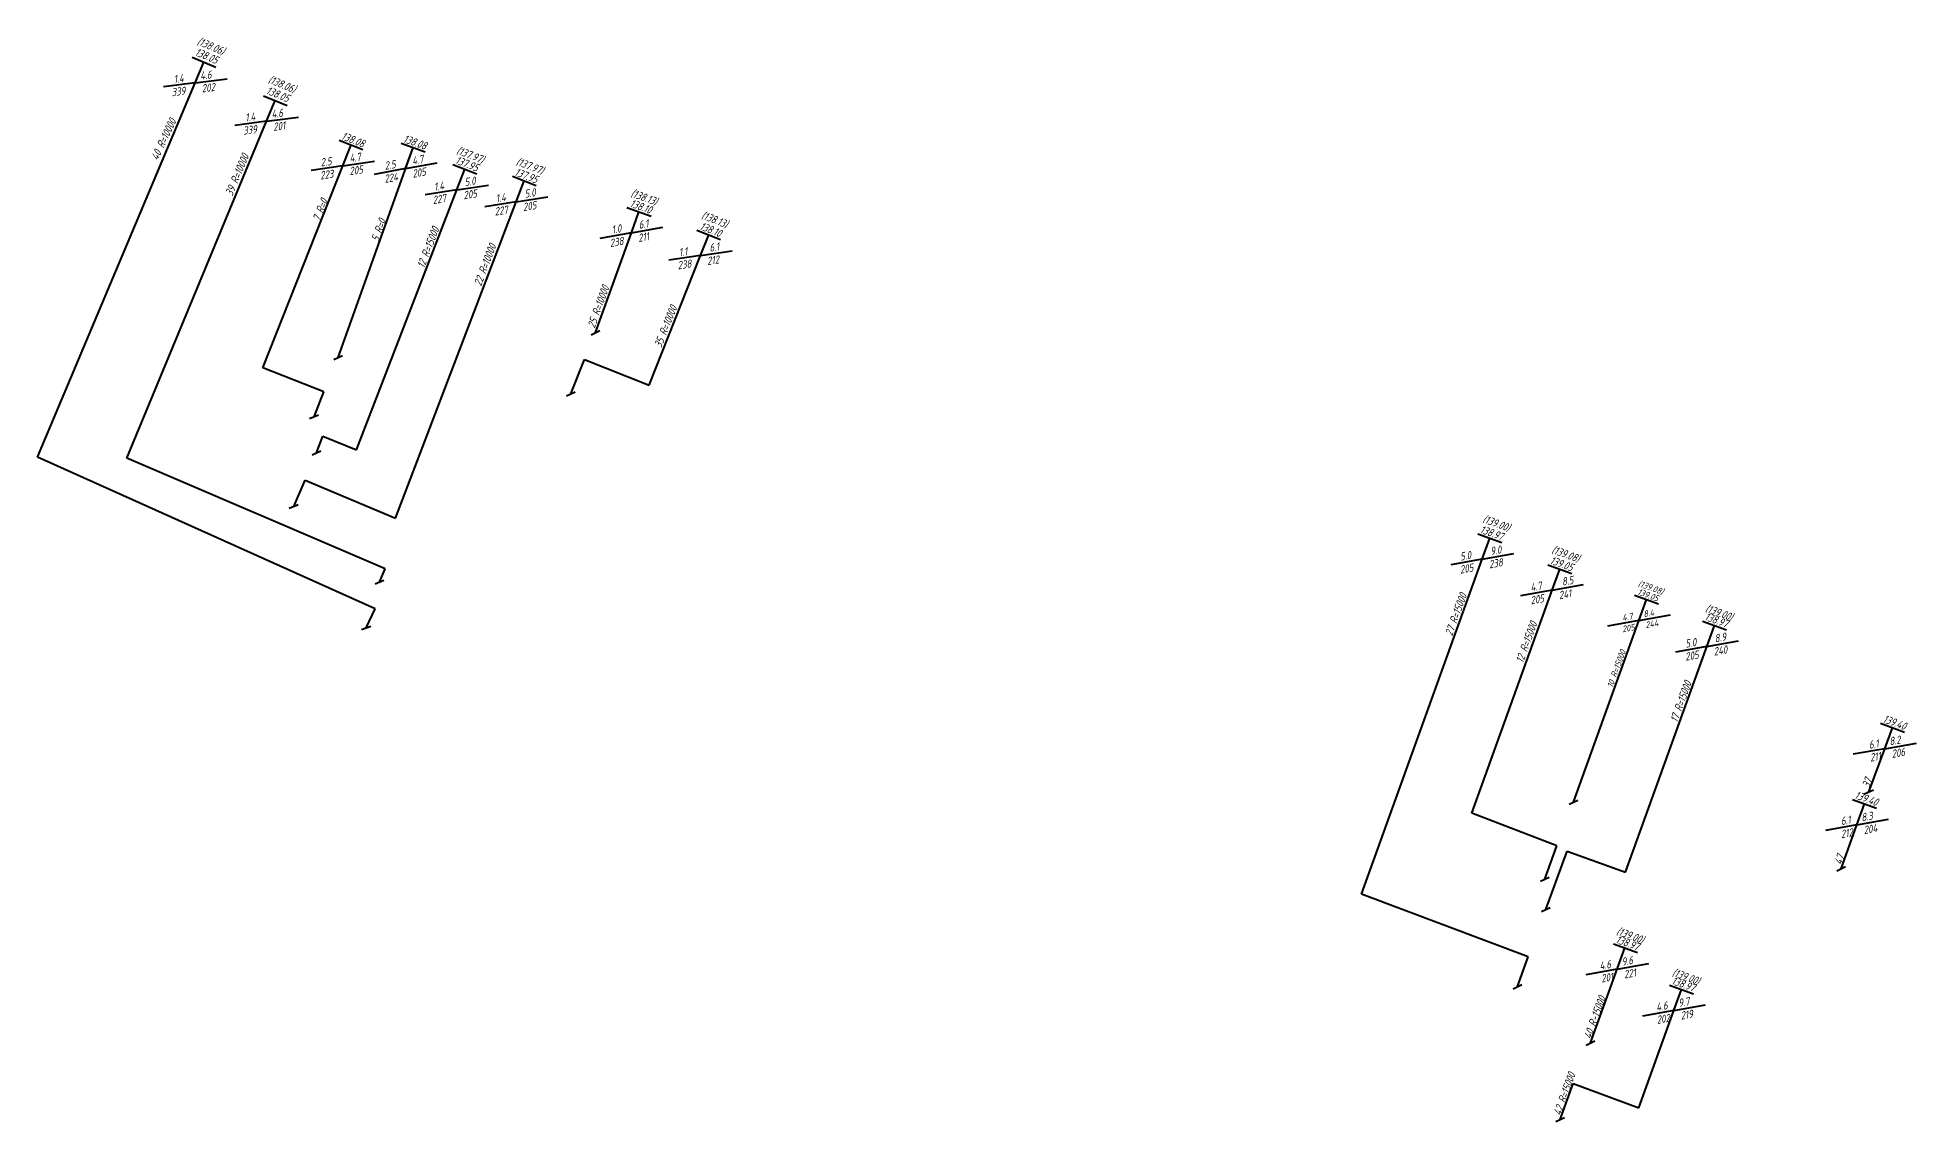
# Model space of a CAD drawing. Extents: x 10708 to 14321, y 7461 to 9444.
# Drawn here: x 11175.5 to 11468.9, y 9061.3 to 9230.6 of the extents above; entities that cross this region are included whole.
import ezdxf
from ezdxf.enums import TextEntityAlignment as Align

# ---------------------------------------------------------------- set-up
doc = ezdxf.new("R2010")
doc.units = 0
doc.styles.add('Уклоноуказатели', font='SPDS.shx', dxfattribs={"oblique": 15, "height": 2})

# ---------------------------------------------------------------- blocks, each defined once
blk = doc.blocks.new('45212122210')
at = {"color": 5, "lineweight": 40}
for p, q in [((11199.62, 9227.53), (11203.3, 9225.98)), ((11200.1, 9223.53), (11201.46, 9226.76)), ((11200.1, 9223.53), (11205.06, 9224.15)), ((11175.47, 9165.06), (11200.1, 9223.53)), ((11200.1, 9223.53), (11195.14, 9222.91)), ((11210.74, 9221.53), (11214.44, 9220)), ((11211.25, 9217.53), (11212.59, 9220.77)), ((11211.25, 9217.53), (11216.21, 9218.18)), ((11189.41, 9164.91), (11211.25, 9217.53)), ((11211.25, 9217.53), (11206.29, 9216.88)), ((11228.18, 9145.24), (11229.57, 9145.82)), ((11228.87, 9145.53), (11229.75, 9147.63)), ((11226.79, 9138.39), (11228.19, 9141.36)), ((11226.09, 9138.14), (11227.5, 9138.65)), ((11421.13, 9082.04), (11423.41, 9088.37)), ((11421.64, 9089), (11425.4, 9087.65)), ((11422.21, 9085.04), (11417.29, 9084.15)), ((11422.21, 9085.04), (11427.13, 9085.92)), ((11418.06, 9073.52), (11421.13, 9082.04)), ((11430.36, 9082.57), (11434.13, 9081.21)), ((11431.06, 9078.6), (11432.25, 9081.89)), ((11425.57, 9063.37), (11431.06, 9078.6)), ((11431.06, 9078.6), (11426.14, 9077.71)), ((11431.06, 9078.6), (11435.98, 9079.48)), ((11417.38, 9073.2), (11418.74, 9073.84)), ((11413.32, 9061.58), (11415.35, 9067.2)), ((11412.64, 9061.26), (11414, 9061.9))]:
    blk.add_line(p, q, dxfattribs=at)
for points in [[(11228.18, 9141.34), (11175.47, 9165.06)], [(11229.75, 9147.63), (11189.41, 9164.91)]]:
    blk.add_lwpolyline(points, dxfattribs=at)
at = {"color": 5, "lineweight": 40, "flags": 128}
blk.add_lwpolyline([(11415.35, 9067.2), (11425.57, 9063.37)], dxfattribs=at)
at = {"color": 5, "lineweight": 40, "style": 'Уклоноуказатели', "oblique": 15}
for s, rotation, p in [('(138.06)', 337.156, (11202.31, 9228.71)), ('138.05', 337.156, (11201.63, 9227.17)), ('(138.06)', 337.4627, (11213.42, 9222.75)), ('138.05', 337.4627, (11212.76, 9221.18)), ('(139.00)', 340.1861, (11424.03, 9089.74)), ('138.97', 340.1861, (11423.61, 9088.56)), ('(139.00)', 340.1861, (11432.75, 9083.3)), ('138.97', 340.1861, (11432.33, 9082.13))]:
    blk.add_text(s, height=1.25, rotation=rotation, dxfattribs=at).set_placement(p, align=Align.CENTER)
for s, rotation, p in [('1.4', 7.156, (11198.34, 9223.69)), ('1.4', 7.4627, (11209.51, 9217.68)), ('4.6', 10.1861, (11421.29, 9085.25)), ('4.6', 10.1861, (11430.14, 9078.81))]:
    blk.add_text(s, height=1.25, rotation=rotation, dxfattribs=at).set_placement(p, align=Align.RIGHT)
for s, rotation, p in [('4.6', 7.156, (11200.91, 9224.01)), ('4.6', 7.4627, (11212.06, 9218.02)), ('9.6', 10.1861, (11422.99, 9085.56)), ('9.7', 10.1861, (11431.84, 9079.12))]:
    blk.add_text(s, height=1.25, rotation=rotation, dxfattribs=at).set_placement(p)
for s, rotation, p in [('339', 7.156, (11198.44, 9222.94)), ('339', 7.4627, (11209.61, 9216.94)), ('201', 10.1861, (11421.42, 9084.51)), ('202', 10.1861, (11430.27, 9078.08))]:
    blk.add_text(s, height=1.25, rotation=rotation, dxfattribs=at).set_placement(p, align=Align.TOP_RIGHT)
for s, rotation, p in [('202', 7.156, (11201.01, 9223.27)), ('201', 7.4627, (11212.16, 9217.27)), ('221', 10.1861, (11423.13, 9084.82)), ('219', 10.1861, (11431.98, 9078.38))]:
    blk.add_text(s, height=1.25, rotation=rotation, dxfattribs=at).set_placement(p, align=Align.TOP_LEFT)
for s, rotation, p in [('40 R=10000', 64.8419, (11193.69, 9211.61)), ('39 R=10000', 67.4627, (11205.31, 9206)), ('40 R-15000', 70.1861, (11417.52, 9074.25)), ('42 R=15000', 70.1861, (11412.79, 9062.31))]:
    blk.add_text(s, height=1.25, rotation=rotation, dxfattribs=at).set_placement(p, align=Align.MIDDLE_LEFT)

msp = doc.modelspace()

# ---------------------------------------------------------------- linework, layer by layer
at = {"color": 6, "lineweight": 40}
for p, q in [((11222.44, 9180.62), (11234.13, 9213.44)), ((11222.57, 9214.58), (11226.29, 9213.11)), ((11223.15, 9210.59), (11224.43, 9213.84)), ((11232.25, 9214.11), (11236.02, 9212.77)), ((11232.96, 9210.14), (11234.13, 9213.44)), ((11210.67, 9179), (11223.15, 9210.59)), ((11223.15, 9210.59), (11218.2, 9209.85)), ((11223.15, 9210.59), (11228.09, 9211.32)), ((11232.96, 9210.14), (11228.04, 9209.24)), ((11232.96, 9210.14), (11237.88, 9211.05)), ((11240.35, 9210.79), (11244.09, 9209.35)), ((11240.96, 9206.81), (11242.22, 9210.07)), ((11225.28, 9166.18), (11240.96, 9206.81)), ((11240.96, 9206.81), (11236.02, 9206.04)), ((11240.96, 9206.81), (11245.9, 9207.58)), ((11249.63, 9208.94), (11253.37, 9207.52)), ((11250.25, 9204.96), (11251.5, 9208.23)), ((11231.37, 9155.5), (11250.25, 9204.96)), ((11250.25, 9204.96), (11245.31, 9204.17)), ((11250.25, 9204.96), (11255.19, 9205.75)), ((11267.53, 9204.08), (11271.29, 9202.72)), ((11268.22, 9200.11), (11269.41, 9203.4)), ((11268.22, 9200.11), (11273.15, 9200.99)), ((11262.6, 9184.51), (11268.22, 9200.11)), ((11268.22, 9200.11), (11263.3, 9199.22)), ((11278.44, 9200.53), (11282.16, 9199.06)), ((11279.01, 9196.54), (11280.3, 9199.8)), ((11271.01, 9176.32), (11279.01, 9196.54)), ((11279.01, 9196.54), (11274.07, 9195.81)), ((11279.01, 9196.54), (11283.96, 9197.27)), ((11261.93, 9184.19), (11263.28, 9184.83)), ((11221.76, 9180.3), (11223.11, 9180.94)), ((11258.76, 9174.94), (11260.9, 9180.33)), ((11218.66, 9171.38), (11220.19, 9175.26)), ((11258.07, 9174.64), (11259.45, 9175.24)), ((11217.97, 9171.08), (11219.35, 9171.68)), ((11219.06, 9165.74), (11220.05, 9168.32)), ((11218.37, 9165.44), (11219.74, 9166.04)), ((11215.49, 9157.37), (11217.27, 9161.48)), ((11214.79, 9157.09), (11216.19, 9157.64)), ((11400.44, 9153.07), (11404.2, 9151.72)), ((11401.13, 9149.1), (11402.32, 9152.39)), ((11382.27, 9096.76), (11401.13, 9149.1)), ((11401.13, 9149.1), (11396.21, 9148.22)), ((11401.13, 9149.1), (11406.05, 9149.99)), ((11411.35, 9148.25), (11415.11, 9146.89)), ((11412.04, 9144.28), (11413.23, 9147.57)), ((11412.04, 9144.28), (11416.96, 9145.16)), ((11399.48, 9109.42), (11412.04, 9144.28)), ((11412.04, 9144.28), (11407.12, 9143.39)), ((11418.65, 9120.27), (11426.78, 9142.81)), ((11424.9, 9143.49), (11428.66, 9142.13)), ((11425.59, 9139.52), (11420.67, 9138.63)), ((11425.59, 9139.52), (11430.51, 9140.4)), ((11435.53, 9139.45), (11439.29, 9138.09)), ((11423.52, 9100.23), (11437.41, 9138.77)), ((11436.22, 9135.48), (11441.14, 9136.36)), ((11436.22, 9135.48), (11431.3, 9134.59)), ((11463.36, 9123.48), (11467.11, 9122.09)), ((11464.02, 9119.5), (11465.23, 9122.78)), ((11415.37, 9111.14), (11418.65, 9120.27)), ((11464.02, 9119.5), (11459.09, 9118.66)), ((11461.53, 9112.77), (11464.02, 9119.5)), ((11464.02, 9119.5), (11468.95, 9120.35)), ((11460.85, 9112.46), (11462.22, 9113.08)), ((11414.69, 9110.82), (11416.05, 9111.46)), ((11458.95, 9111.57), (11462.72, 9110.21)), ((11459.65, 9107.6), (11460.83, 9110.89)), ((11459.65, 9107.6), (11454.73, 9106.71)), ((11457.18, 9100.75), (11459.65, 9107.6)), ((11459.65, 9107.6), (11464.57, 9108.48)), ((11410.9, 9099.1), (11412.78, 9104.31)), ((11411.07, 9094.37), (11414.37, 9103.51)), ((11456.5, 9100.43), (11457.86, 9101.07)), ((11410.22, 9098.78), (11411.58, 9099.42)), ((11410.39, 9094.05), (11411.75, 9094.68)), ((11406.62, 9082.32), (11408.3, 9087)), ((11405.94, 9082), (11407.3, 9082.64))]:
    msp.add_line(p, q, dxfattribs=at)
msp.add_lwpolyline([(11260.9, 9180.33), (11271.01, 9176.32)], dxfattribs=at)
at = {"color": 6, "lineweight": 40, "flags": 128}
for points in [[(11220.19, 9175.26), (11210.67, 9179)], [(11220.05, 9168.32), (11225.28, 9166.18)], [(11217.27, 9161.48), (11231.37, 9155.5)], [(11412.78, 9104.31), (11399.48, 9109.42)], [(11414.37, 9103.51), (11423.52, 9100.23)], [(11408.3, 9087), (11382.27, 9096.76)]]:
    msp.add_lwpolyline(points, dxfattribs=at)

# ---------------------------------------------------------------- block references
msp.add_blockref('45212122210', (0, 0))

# ---------------------------------------------------------------- texts
at = {"color": 6, "lineweight": 40, "style": 'Уклоноуказатели', "oblique": 15}
for s, height, rotation, p in [('138.08', 1.25, 338.4547, (11224.52, 9214.07)), ('138.08', 1.25, 340.3811, (11234.22, 9213.68)), ('(137.97)', 1.25, 338.8931, (11242.85, 9211.7)), ('137.95', 1.25, 338.8931, (11242.31, 9210.31)), ('137.95', 1.25, 339.108, (11251.59, 9208.46)), ('(137.97)', 1.25, 339.108, (11252.16, 9209.97)), ('(138.13)', 1.25, 340.1861, (11270.01, 9205.08)), ('138.10', 1.25, 340.1861, (11269.5, 9203.63)), ('138.10', 1.25, 338.4269, (11280.39, 9200.03)), ('(138.13)', 1.25, 338.4269, (11281.01, 9201.6)), ('138.97', 1.25, 340.1861, (11402.4, 9152.63)), ('(139.00)', 1.25, 340.1861, (11403.13, 9154.15)), ('(139.08)', 1.25, 340.1861, (11413.95, 9149.33)), ('139.05', 1.25, 340.1861, (11413.31, 9147.81)), ('(139.08)', 1, 340.1861, (11427.29, 9144.22)), ('139.05', 1, 340.1861, (11426.86, 9143.05)), ('(139.00)', 1.25, 340.1861, (11437.92, 9140.18)), ('138.97', 1.25, 340.1861, (11437.49, 9139.01)), ('139.40', 1.25, 339.7336, (11465.32, 9123.02)), ('139.40', 1.25, 340.184, (11460.92, 9111.13))]:
    msp.add_text(s, height=height, rotation=rotation, dxfattribs=at).set_placement(p, align=Align.CENTER)
for s, height, rotation, p in [('4.7', 1.25, 8.4547, (11224.26, 9211.13)), ('4.7', 1.25, 10.3811, (11234.07, 9210.73)), ('5.0', 1.25, 8.8931, (11242.24, 9207.39)), ('5.0', 1.25, 9.108, (11251.62, 9205.56)), ('6.1', 1.25, 10.1861, (11269.45, 9200.71)), ('6.1', 1.25, 8.4269, (11280.48, 9197.14)), ('9.0', 1.25, 10.1861, (11402.47, 9149.72)), ('8.5', 1.25, 10.1861, (11413.66, 9144.95)), ('8.4', 1, 10.1861, (11426.38, 9140.04)), ('8.9', 1.25, 10.1861, (11437.51, 9136.09)), ('8.2', 1.25, 9.7336, (11464.81, 9120.02)), ('8.3', 1.25, 10.184, (11460.43, 9108.12))]:
    msp.add_text(s, height=height, rotation=rotation, dxfattribs=at).set_placement(p)
for s, height, rotation, p in [('223', 1.25, 8.4547, (11221.55, 9209.97)), ('224', 1.25, 10.3811, (11231.6, 9209.51)), ('227', 1.25, 8.8931, (11239.12, 9206.14)), ('227', 1.25, 9.108, (11248.79, 9204.35)), ('238', 1.25, 10.1861, (11266.84, 9199.48)), ('238', 1.25, 8.4269, (11277.46, 9195.93)), ('205', 1.25, 10.1861, (11399.58, 9148.44)), ('205', 1.25, 10.1861, (11410.61, 9143.64)), ('205', 1, 10.1861, (11424.8, 9139)), ('205', 1.25, 10.1861, (11434.77, 9134.84)), ('211', 1.25, 9.7336, (11463.23, 9118.99)), ('212', 1.25, 10.184, (11458.86, 9107.08))]:
    msp.add_text(s, height=height, rotation=rotation, dxfattribs=at).set_placement(p, align=Align.TOP_RIGHT)
for s, height, rotation, p in [('2.5', 1.25, 8.4547, (11221.44, 9210.71)), ('2.5', 1.25, 10.3811, (11231.46, 9210.25)), ('1.4', 1.25, 8.8931, (11239.01, 9206.88)), ('1.4', 1.25, 9.108, (11248.67, 9205.09)), ('1.0', 1.25, 10.1861, (11266.71, 9200.21)), ('1.1', 1.25, 8.4269, (11277.01, 9196.62)), ('5.0', 1.25, 10.1861, (11399.45, 9149.18)), ('4.7', 1.25, 10.1861, (11410.48, 9144.38)), ('4.7', 1, 10.1861, (11424.67, 9139.73)), ('5.0', 1.25, 10.1861, (11434.63, 9135.57)), ('6.1', 1.25, 9.7336, (11463.1, 9119.72)), ('6.1', 1.25, 10.184, (11458.73, 9107.81))]:
    msp.add_text(s, height=height, rotation=rotation, dxfattribs=at).set_placement(p, align=Align.RIGHT)
for s, height, rotation, p in [('205', 1.25, 8.4547, (11224.06, 9210.34)), ('205', 1.25, 10.3811, (11233.88, 9209.93)), ('205', 1.25, 8.8931, (11241.87, 9206.57)), ('205', 1.25, 9.108, (11251.16, 9204.73)), ('211', 1.25, 10.1861, (11269.14, 9199.89)), ('212', 1.25, 8.4269, (11279.92, 9196.3)), ('238', 1.25, 10.1861, (11402.05, 9148.89)), ('241', 1.25, 10.1861, (11412.96, 9144.06)), ('244', 1, 10.1861, (11426.51, 9139.3)), ('240', 1.25, 10.1861, (11437.14, 9135.26)), ('206', 1.25, 9.7336, (11464.94, 9119.28)), ('204', 1.25, 10.184, (11460.57, 9107.38))]:
    msp.add_text(s, height=height, rotation=rotation, dxfattribs=at).set_placement(p, align=Align.TOP_LEFT)
for s, height, rotation, p in [('7 R=0', 1.25, 68.4547, (11218.96, 9202.03)), ('5 R=0', 1.25, 70.3811, (11228.13, 9198.84)), ('12 R=15000', 1.25, 68.8931, (11235.27, 9194.71)), ('22 R=10000', 1.25, 69.3148, (11244.16, 9191.92)), ('25 R=10000', 1.25, 70.1861, (11261.9, 9185.35)), ('35 R=10000', 1.25, 68.4269, (11272.3, 9182.27)), ('27 R=15000', 1.25, 70.1861, (11395.85, 9137.25)), ('12 R=15000', 1.25, 70.1861, (11406.91, 9133.01)), ('10 R=15000', 1, 70.1861, (11421.04, 9129.11)), ('17 R=15000', 1.25, 70.1861, (11431.02, 9123.71)), ('37', 1.25, 69.7336, (11461, 9113.5)), ('47', 1.25, 70.184, (11456.65, 9101.48))]:
    msp.add_text(s, height=height, rotation=rotation, dxfattribs=at).set_placement(p, align=Align.MIDDLE_LEFT)

doc.saveas('drawing.dxf')
